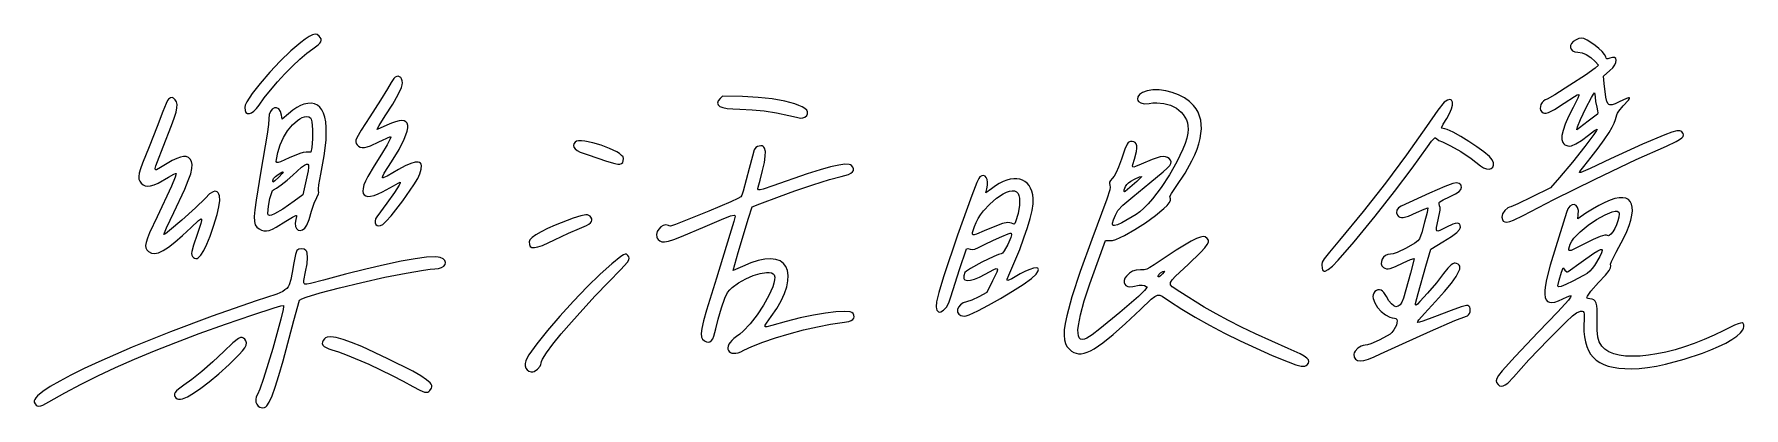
# Model space of a CAD drawing. Extents: x 23 to 779, y 172 to 337.
import ezdxf

# ---------------------------------------------------------------- set-up
doc = ezdxf.new("R2010")
doc.units = 0

msp = doc.modelspace()

# ---------------------------------------------------------------- linework, layer by layer
at = {"layer": 'Layer 1', "color": 7}
for points in [[(144.782463, 336.055344), (143.079639, 334.96207), (141.150312, 333.515156), (136.797803, 329.764842), (132.096231, 325.213275), (127.416889, 320.26933), (123.131073, 315.34188), (119.610078, 310.839799), (117.225198, 307.17196), (116.574831, 305.778655), (116.347728, 304.747237), (116.497466, 303.423253), (116.91807, 302.52842), (117.566629, 302.055824), (118.400231, 301.998551), (119.375964, 302.349687), (120.450915, 303.102317), (121.582172, 304.249527), (122.726825, 305.784403), (124.974488, 308.939602), (127.730337, 312.402657), (130.841761, 316.013114), (134.156149, 319.610518), (137.52089, 323.034413), (140.783374, 326.124345), (143.79099, 328.719858), (146.391128, 330.660497), (148.750919, 332.406042), (149.489307, 333.140389), (149.948116, 333.812011), (150.138414, 334.443077), (150.071271, 335.055758), (149.757756, 335.67222), (149.208937, 336.314635), (148.363636, 336.958357), (147.459051, 337.136496), (146.322791, 336.838882), (144.782463, 336.055344)], [(704.751216, 334.647762), (703.564505, 333.884549), (702.764405, 333.019791), (702.341645, 332.116153), (702.286956, 331.236295), (702.591067, 330.442882), (703.244705, 329.798576), (704.238602, 329.36604), (705.563486, 329.207936), (707.408663, 328.941038), (709.305682, 328.146297), (711.237923, 326.832642), (713.188768, 325.009004), (714.744516, 323.360652), (713.188768, 322.043028), (709.001618, 319.071348), (702.087196, 314.53747), (695.421317, 310.35185), (691.979795, 308.424941), (691.109327, 308.110857), (690.347566, 307.561781), (689.72161, 306.840621), (689.258559, 306.010291), (688.985511, 305.133699), (688.929566, 304.273758), (689.117823, 303.493378), (689.577381, 302.855469), (690.179525, 302.409931), (690.831587, 302.175449), (691.59986, 302.177046), (692.550633, 302.439743), (695.264841, 303.848523), (699.504535, 306.601964), (704.045731, 309.614779), (705.300686, 310.310896), (705.947462, 310.434118), (706.058935, 310.27323), (706.037746, 309.959921), (705.623224, 308.863777), (703.48651, 304.70755), (701.498303, 300.76377), (700.005507, 297.40386), (699.003719, 294.595296), (698.488537, 292.305553), (698.455557, 290.502104), (698.900377, 289.152426), (699.300586, 288.637587), (699.818593, 288.223993), (701.205804, 287.68428), (701.896505, 287.636262), (702.707106, 287.769442), (704.703261, 288.587831), (707.224778, 290.156312), (710.302168, 292.491753), (712.868953, 294.468188), (714.048663, 295.182562), (713.778938, 294.469671), (712.697512, 292.813676), (708.692511, 287.437225), (703.21957, 280.582913), (697.4646, 273.780443), (693.442939, 269.200511), (685.132387, 265.009517), (679.014236, 262.051148), (675.977815, 260.821168), (675.358164, 260.688913), (674.682268, 260.326687), (673.342568, 259.119568), (672.320368, 257.614298), (672.041347, 256.879382), (671.97732, 256.225361), (672.188713, 255.185829), (672.611782, 254.463982), (673.278123, 254.06224), (674.21933, 253.98302), (675.466999, 254.228741), (677.052725, 254.801822), (681.364725, 256.939735), (694.94176, 263.966812), (713.205635, 272.972804), (731.387655, 281.644429), (744.719124, 287.668405), (749.077798, 289.659185), (750.525832, 290.481485), (751.523538, 291.222085), (752.09882, 291.906255), (752.279583, 292.559263), (752.093735, 293.20638), (751.569178, 293.872876), (751.143324, 294.216173), (750.648264, 294.429989), (749.287811, 294.442391), (747.162383, 293.856505), (743.946542, 292.618753), (734.168216, 288.470091), (720.067926, 281.940183), (711.009472, 277.700199), (706.905253, 275.984089), (706.29465, 275.956447), (706.423009, 276.420527), (708.230483, 278.638187), (711.511643, 282.668034), (714.574522, 286.66762), (717.249456, 290.408244), (719.366781, 293.66121), (720.692425, 295.933523), (721.595893, 297.756624), (722.223533, 299.468104), (722.721694, 301.405554), (723.040516, 302.122698), (723.698666, 303.122367), (725.647982, 305.440445), (727.889578, 307.911816), (728.364185, 308.613085), (728.392369, 308.973289), (727.962411, 309.003841), (727.062591, 308.716148), (723.806484, 307.231672), (722.029029, 306.392603), (720.67502, 305.89776), (719.669579, 305.839852), (719.274171, 306.003719), (718.937826, 306.311584), (718.404882, 307.405666), (717.995869, 309.214804), (717.250117, 315.349078), (716.906159, 318.587574), (719.710739, 321.048196), (720.959323, 322.305177), (721.846255, 323.524238), (722.372527, 324.642902), (722.539131, 325.598693), (722.347061, 326.329133), (721.797307, 326.771747), (720.890862, 326.864056), (719.628718, 326.543585), (718.763863, 326.225383), (718.313741, 326.176807), (718.089838, 326.465078), (717.903637, 327.157418), (717.370549, 328.166853), (716.299975, 329.410755), (714.842014, 330.775332), (713.146766, 332.146792), (711.364329, 333.411343), (709.644803, 334.455196), (708.138287, 335.164557), (706.99488, 335.425636), (706.051642, 335.196441), (704.751216, 334.647762)], [(182.218312, 317.550409), (181.034303, 315.802838), (179.445482, 312.999581), (176.377973, 307.882546), (171.637638, 300.566826), (167.781919, 294.700277), (165.862452, 291.333541), (165.492853, 290.284831), (165.444163, 289.497748), (165.662, 288.851184), (166.091978, 288.224029), (166.707072, 287.594751), (167.418531, 287.180373), (168.260959, 286.985455), (169.268959, 287.014554), (170.477131, 287.272228), (171.92008, 287.763035), (175.648716, 289.462278), (180.85571, 291.904379), (180.928212, 291.648565), (180.666781, 290.909588), (179.245061, 288.164829), (176.796428, 284.035474), (173.526761, 278.886895), (170.715954, 274.165758), (169.74463, 272.17397), (169.058905, 270.431939), (168.655937, 268.942589), (168.532886, 267.708847), (168.68691, 266.73364), (169.11517, 266.019893), (169.814823, 265.570533), (170.78303, 265.388485), (172.016948, 265.476677), (173.513738, 265.838034), (175.270558, 266.475482), (177.284568, 267.391947), (182.072791, 270.073635), (184.15969, 271.279142), (185.123433, 271.684946), (185.049138, 271.268982), (184.565287, 270.333671), (182.493809, 267.089801), (179.158782, 262.322924), (174.809988, 256.402632), (174.214645, 255.390793), (173.954476, 254.454019), (173.993574, 253.63885), (174.296036, 252.991826), (174.825956, 252.559486), (175.547431, 252.38837), (176.424554, 252.525018), (177.421422, 253.015969), (178.933023, 254.377177), (181.052369, 256.769823), (186.20657, 263.409451), (191.068572, 270.454883), (192.82267, 273.354785), (193.822922, 275.426149), (194.389761, 277.49091), (194.45139, 279.035392), (194.293778, 279.612336), (194.011097, 280.058977), (193.603757, 280.375239), (193.072168, 280.561044), (191.637891, 280.540973), (189.711551, 279.998144), (187.296435, 278.931936), (184.39583, 277.34173), (179.266558, 274.345287), (177.899491, 273.683772), (177.495599, 273.582689), (177.27061, 273.642529), (177.218882, 273.86915), (177.334771, 274.268408), (178.04683, 275.608257), (181.234063, 280.617268), (184.561417, 286.123907), (186.863191, 290.668156), (187.630057, 292.574743), (188.141214, 294.235164), (188.396892, 295.647561), (188.397317, 296.810078), (188.14272, 297.720859), (187.633329, 298.378048), (186.869372, 298.779787), (185.851078, 298.92422), (184.578676, 298.809492), (183.052395, 298.433745), (181.272462, 297.795122), (179.239108, 296.891768), (174.939634, 295.015875), (175.099458, 295.487287), (175.819372, 296.771052), (178.477108, 300.992805), (181.797377, 306.242338), (184.169612, 310.425519), (185.593316, 313.541604), (185.949315, 314.699253), (186.067995, 315.589849), (185.972466, 316.545836), (185.706095, 317.329771), (185.299205, 317.926122), (184.782121, 318.319353), (184.185166, 318.493931), (183.538664, 318.434323), (182.872938, 318.124993), (182.218312, 317.550409)], [(515.145747, 312.131749), (513.150414, 311.404042), (511.795258, 310.451482), (511.061397, 309.390524), (510.929947, 308.337629), (511.084227, 307.850597), (511.382028, 307.409253), (512.398755, 306.721854), (513.961247, 306.39189), (516.050621, 306.535819), (517.757759, 306.762825), (519.429418, 306.833206), (522.625095, 306.531188), (525.555238, 305.683965), (528.137434, 304.345733), (529.272297, 303.509426), (530.289269, 302.570691), (531.178046, 301.536303), (531.928329, 300.413037), (532.529815, 299.207668), (532.972202, 297.92697), (533.245189, 296.577718), (533.338474, 295.166687), (533.176518, 293.321432), (532.709826, 291.186609), (531.967158, 288.809438), (530.977277, 286.237135), (528.370923, 280.696007), (525.120857, 274.94097), (521.457173, 269.349768), (517.609965, 264.300145), (515.689445, 262.09647), (513.809329, 260.169844), (511.998379, 258.567485), (510.285357, 257.33661), (504.05604, 253.684041), (502.051684, 252.761639), (500.721674, 252.440501), (500.294113, 252.505097), (500.016617, 252.719636), (499.883011, 253.083996), (499.887121, 253.598052), (500.283794, 255.074756), (501.157244, 257.148756), (502.303922, 259.126968), (504.502565, 261.480972), (508.849788, 265.233461), (516.442204, 271.407134), (522.256622, 276.18881), (524.036661, 277.798363), (525.173112, 279.023817), (525.746869, 279.967737), (525.838827, 280.732692), (525.52988, 281.421249), (524.900922, 282.135974), (524.211823, 282.641131), (523.346456, 282.927822), (522.271179, 282.98941), (520.952351, 282.81926), (517.449479, 281.757207), (512.568708, 279.688582), (510.044669, 278.571008), (509.324538, 278.35606), (508.914156, 278.407669), (508.774888, 278.753834), (508.868102, 279.422552), (509.597441, 281.839641), (510.480611, 285.30109), (510.637609, 286.651388), (510.60451, 287.750756), (510.381036, 288.60121), (509.966907, 289.204764), (509.361844, 289.563434), (508.565568, 289.679236), (507.899413, 289.644215), (507.347948, 289.495805), (506.864139, 289.157082), (506.400948, 288.55112), (505.34828, 286.229776), (503.813657, 281.91637), (502.536713, 278.33681), (501.551472, 275.933487), (500.6972, 274.356655), (499.813162, 273.256569), (498.973359, 272.346734), (498.561684, 271.688915), (498.501244, 271.074751), (498.715143, 270.295885), (498.897085, 269.42148), (498.781619, 268.327057), (497.357832, 264.101997), (490.731082, 246.349046), (485.6416, 232.130201), (481.990045, 221.01603), (479.677073, 212.577104), (478.991511, 209.22666), (478.603341, 206.383991), (478.500146, 203.995417), (478.669508, 202.007261), (479.099008, 200.365842), (479.776229, 199.017483), (480.688754, 197.908505), (481.824164, 196.985227), (482.804043, 196.412025), (483.823807, 196.018239), (484.901327, 195.814672), (486.054474, 195.812133), (487.301119, 196.021424), (488.659133, 196.453354), (490.146388, 197.118726), (491.780753, 198.028346), (495.5623, 200.623554), (500.146743, 204.325421), (505.67705, 209.220393), (512.296188, 215.394913), (517.028834, 219.866241), (518.529381, 221.075814), (519.711126, 221.675782), (520.767857, 221.721986), (521.893357, 221.270267), (525.125818, 219.096429), (530.547325, 215.559114), (536.45522, 211.987538), (542.768858, 208.423094), (549.407592, 204.907173), (556.290775, 201.48117), (563.337763, 198.186476), (570.467908, 195.064484), (577.600564, 192.156588), (580.97962, 190.929749), (583.332755, 190.336918), (584.902063, 190.342375), (585.468436, 190.5583), (585.929637, 190.910402), (586.509192, 191.643886), (586.705981, 192.354115), (586.4783, 193.076871), (585.784447, 193.847935), (584.582718, 194.703085), (582.831411, 195.678105), (577.513252, 198.130872), (563.164006, 204.557428), (556.968578, 207.531588), (551.2223, 210.453164), (545.772438, 213.402272), (540.466257, 216.459032), (529.673999, 223.215986), (526.336161, 225.449687), (525.595323, 226.316305), (525.48065, 226.765285), (525.545512, 227.254515), (526.240957, 228.443128), (527.735888, 230.060955), (533.34112, 235.299492), (538.942301, 240.688262), (540.677825, 242.582898), (541.773049, 244.058181), (542.280279, 245.199469), (542.25182, 246.092122), (541.739982, 246.821497), (540.797069, 247.472955), (539.97481, 247.643115), (538.736422, 247.406975), (537.004607, 246.722119), (534.702069, 245.54613), (528.075629, 241.551092), (518.238722, 235.082534), (516.362374, 233.87033), (515.027015, 233.19738), (513.821137, 232.907413), (512.33323, 232.844161), (510.348361, 232.702527), (508.72564, 232.242897), (507.343029, 231.413181), (506.078487, 230.16129), (505.401341, 229.157926), (505.059678, 228.199117), (505.031297, 227.322722), (505.293999, 226.566599), (505.825583, 225.968605), (506.60385, 225.566599), (507.606599, 225.398439), (508.81163, 225.501983), (511.682355, 226.052316), (512.941192, 226.14153), (514.059634, 225.972279), (514.83081, 225.6036), (515.021527, 225.362922), (515.047851, 225.094525), (513.963676, 223.734843), (511.310079, 221.173281), (503.161791, 214.024703), (494.337327, 206.809153), (490.838512, 204.163876), (488.57103, 202.686991), (487.45539, 202.23218), (486.523742, 202.098237), (485.776524, 202.288405), (485.214175, 202.805929), (484.837132, 203.654053), (484.645833, 204.83602), (484.640716, 206.355075), (484.82222, 208.214461), (485.746839, 212.967203), (487.423195, 219.1202), (489.85479, 226.699402), (493.045129, 235.730762), (496.778395, 245.943666), (498.738955, 245.81402), (499.89538, 245.93145), (501.407817, 246.383623), (505.25518, 248.12354), (509.789941, 250.69646), (514.521, 253.76507), (518.957256, 256.992058), (522.607608, 260.040111), (523.9846, 261.391626), (524.980953, 262.571917), (525.53528, 263.538817), (525.586192, 264.250164), (525.199901, 265.300558), (526.012501, 266.714093), (528.073272, 269.742907), (531.966993, 275.647288), (535.02362, 281.152594), (536.237809, 283.754673), (537.242468, 286.255878), (538.037513, 288.655841), (538.622858, 290.954195), (538.998417, 293.15057), (539.164106, 295.2446), (539.119839, 297.235914), (538.86553, 299.124146), (538.401095, 300.908927), (537.726449, 302.589889), (536.841505, 304.166663), (535.746179, 305.638882), (533.913296, 307.420771), (531.657834, 308.991852), (529.085059, 310.318916), (526.300235, 311.368758), (523.408627, 312.108169), (520.5155, 312.503943), (517.726118, 312.522872), (515.145747, 312.131749)], [(713.188768, 309.337753), (713.397789, 307.365617), (713.900496, 304.887466), (714.29332, 303.245481), (714.395928, 302.324319), (714.184014, 301.803007), (713.633268, 301.360575), (710.146064, 298.590391), (706.344006, 295.661457), (705.050195, 294.817438), (705.378278, 296.137707), (706.70173, 299.353258), (709.1595, 304.473063), (711.595937, 309.177638), (712.445016, 310.649376), (712.855394, 311.1475), (713.090542, 310.534329), (713.188768, 309.337753)], [(82.684833, 308.448754), (82.207633, 307.768982), (81.5759, 306.495139), (80.171295, 302.876636), (77.713649, 296.335152), (74.067365, 287.33503), (71.129543, 280.051226), (70.24151, 277.526897), (69.706045, 275.588207), (69.497133, 274.115595), (69.58876, 272.989505), (69.954913, 272.090378), (70.569578, 271.298655), (71.451466, 270.52599), (72.413225, 270.044531), (73.503721, 269.864697), (74.771817, 269.996906), (76.26638, 270.451576), (78.036275, 271.239123), (82.597521, 273.854526), (84.986705, 275.202908), (85.743744, 275.521027), (86.058267, 275.529337), (85.598636, 273.83708), (83.970707, 269.906948), (77.66834, 256.378819), (74.341953, 249.270425), (73.34926, 246.844762), (72.762309, 245.005388), (72.550157, 243.627753), (72.68186, 242.587306), (73.126473, 241.759497), (73.853053, 241.019776), (75.086283, 240.289837), (76.533485, 240.088609), (78.247895, 240.44623), (80.28275, 241.392838), (82.691288, 242.95857), (85.526744, 245.173564), (88.842357, 248.067957), (92.691362, 251.671888), (95.912867, 254.67631), (96.80399, 255.32366), (97.083114, 255.417369), (97.256411, 255.351576), (97.30092, 254.722912), (96.968305, 253.400524), (95.294859, 248.525996), (93.704012, 243.855899), (92.97612, 241.014154), (92.906248, 240.087529), (93.016675, 239.388333), (93.295588, 238.84001), (93.731174, 238.366009), (94.223515, 238.03292), (94.737995, 237.90457), (95.274426, 237.980626), (95.832624, 238.260754), (97.013574, 239.431896), (98.279355, 241.415328), (99.628481, 244.208384), (101.059461, 247.808397), (102.570809, 252.212702), (104.161035, 257.41863), (104.968887, 260.763569), (105.297791, 263.497011), (105.178786, 265.575983), (104.961016, 266.356612), (104.642907, 266.957509), (104.228339, 267.373301), (103.721192, 267.598616), (103.125345, 267.628084), (102.444677, 267.456331), (100.8444, 266.487678), (98.951396, 264.649684), (94.558326, 260.270628), (88.52418, 254.806866), (83.101221, 250.231605), (81.322768, 248.893792), (80.541711, 248.518058), (81.777644, 251.430125), (84.98406, 258.193859), (89.837132, 268.573574), (91.413287, 272.352651), (92.471428, 275.350413), (93.048234, 277.686262), (93.180386, 279.479602), (92.904564, 280.849837), (92.257446, 281.91637), (91.469929, 282.603987), (90.520872, 282.984211), (89.369533, 283.045323), (87.97517, 282.775604), (86.297042, 282.163332), (84.294407, 281.196787), (79.15265, 278.154), (77.298709, 277.12378), (76.877118, 277.18234), (76.81076, 277.760433), (77.113372, 278.960875), (77.798688, 280.886481), (80.372378, 287.324447), (84.058722, 296.686303), (85.230075, 300.003192), (85.997082, 302.580964), (86.39239, 304.547302), (86.448651, 306.029886), (86.198511, 307.1564), (85.674621, 308.054525), (84.926926, 308.844264), (84.239258, 309.165443), (83.521825, 309.02972), (82.684833, 308.448754)], [(142.546737, 306.146882), (141.002813, 305.556407), (139.408783, 304.691344), (137.671878, 303.494396), (135.699329, 301.908262), (132.88152, 299.519077), (132.590479, 301.352638), (132.111956, 302.992293), (131.367279, 304.043984), (130.458147, 304.537881), (129.486259, 304.504152), (128.553314, 303.972965), (127.761012, 302.97449), (127.211052, 301.538895), (127.005132, 299.696348), (126.839891, 297.145768), (126.272567, 292.904502), (123.502053, 276.524169), (121.34566, 263.739642), (120.773897, 259.508717), (120.530455, 256.420822), (120.608357, 254.252559), (121.000627, 252.780532), (121.700289, 251.781343), (122.700366, 251.031597), (123.75473, 250.489817), (124.808101, 250.187866), (125.922491, 250.143327), (127.159913, 250.373777), (128.582377, 250.896799), (130.251896, 251.729972), (134.580143, 254.397093), (137.461204, 256.248802), (138.917981, 256.949326), (139.222489, 256.886111), (139.303198, 256.556958), (138.969575, 255.129988), (138.676368, 253.477248), (138.811197, 252.123622), (139.288392, 251.112238), (140.022285, 250.486225), (140.927205, 250.288713), (141.917484, 250.56283), (142.907454, 251.351706), (143.811444, 252.69847), (144.782463, 255.191503), (145.92017, 258.823566), (147.119393, 262.440747), (148.235272, 264.901038), (148.988341, 266.456124), (149.085451, 267.133457), (149.013146, 267.808805), (148.996113, 268.777137), (149.176526, 270.449674), (150.042373, 275.275337), (151.51099, 283.317415), (152.282689, 290.204061), (152.408696, 293.207886), (152.362275, 295.9154), (152.144029, 298.324119), (151.754556, 300.431558), (151.194459, 302.235233), (150.464337, 303.73266), (149.564791, 304.921354), (148.496423, 305.798831), (147.259833, 306.362607), (145.855621, 306.610196), (144.284389, 306.539116), (142.546737, 306.146882)], [(326.508651, 308.689524), (325.66906, 307.578767), (325.365529, 306.623255), (325.605033, 305.819238), (326.39455, 305.162964), (327.741055, 304.65068), (329.651525, 304.278636), (332.132936, 304.04308), (335.192265, 303.940259), (340.635564, 303.727105), (345.992543, 303.201411), (351.37135, 302.349289), (356.880134, 301.156846), (360.180641, 300.374797), (362.06133, 300.039975), (363.099653, 300.097563), (363.873062, 300.492743), (364.744088, 301.225402), (365.163731, 301.970785), (365.15475, 302.721401), (364.739902, 303.469756), (363.941947, 304.208361), (362.783642, 304.929722), (361.287745, 305.626349), (359.477016, 306.290749), (355.002091, 307.492901), (349.540932, 308.476245), (343.275607, 309.180848), (336.38818, 309.546773), (327.506129, 309.766377), (326.508651, 308.689524)], [(646.492686, 307.033235), (643.733416, 303.516265), (638.626633, 296.264707), (629.807007, 283.729219), (620.52651, 271.257975), (610.68642, 258.721743), (600.188015, 245.991291), (595.80805, 240.770985), (593.485135, 237.842134), (592.567652, 236.306313), (592.403983, 235.265096), (592.540031, 233.497351), (592.728271, 232.89822), (593.008183, 232.497062), (593.388414, 232.299983), (593.877612, 232.313094), (595.217492, 232.994312), (597.096998, 234.589582), (599.585303, 237.147769), (606.665007, 245.348354), (615.91334, 256.647164), (624.527666, 267.557782), (632.339314, 277.861677), (639.179611, 287.340322), (640.94653, 289.796768), (642.035785, 291.049445), (642.409694, 291.296535), (642.714275, 291.329283), (643.248898, 290.867213), (644.195113, 290.150855), (645.714812, 289.45434), (649.305947, 287.807146), (653.786577, 285.214398), (658.450762, 282.115635), (662.592561, 278.950395), (663.938002, 278.038168), (665.22016, 277.548643), (666.370791, 277.447372), (667.321651, 277.69991), (668.004498, 278.271807), (668.351086, 279.128616), (668.293172, 280.235891), (667.762513, 281.559183), (666.462625, 283.045168), (664.079021, 285.036796), (660.95103, 287.31715), (657.417979, 289.669314), (653.819195, 291.87637), (650.494007, 293.721402), (647.781742, 294.987494), (646.761496, 295.335651), (646.021728, 295.457728), (645.436421, 295.545744), (645.348188, 295.725758), (645.41914, 296.058663), (646.107304, 297.369795), (647.63833, 299.852452), (648.878325, 302.076386), (649.700672, 304.061885), (650.116594, 305.73869), (650.137316, 307.036542), (649.774062, 307.885182), (649.451952, 308.119091), (649.038057, 308.21435), (647.940523, 307.953787), (646.492686, 307.033235)], [(145.462442, 300.156722), (145.78715, 299.570986), (146.04746, 298.420603), (146.354417, 294.947414), (146.342387, 290.78019), (145.970441, 286.961968), (145.618546, 284.903512), (143.52834, 284.914096), (142.259292, 284.798299), (140.718138, 284.390552), (135.937454, 282.408495), (132.24032, 280.735379), (131.188261, 280.379551), (130.569726, 280.392042), (130.311603, 280.808724), (130.340779, 281.665471), (130.968585, 284.842658), (131.959795, 288.22574), (133.454632, 291.473729), (135.3185, 294.444339), (137.416803, 296.995286), (139.614946, 298.984284), (140.709395, 299.723587), (141.77833, 300.269046), (142.804927, 300.602875), (143.772361, 300.707288), (144.663807, 300.564499), (145.462442, 300.156722)], [(262.331399, 289.356444), (261.81941, 288.596941), (261.66498, 287.847949), (261.865753, 287.111794), (262.419373, 286.3908), (263.323482, 285.687293), (264.575724, 285.003599), (268.115183, 283.704952), (276.261694, 281.014142), (279.914345, 279.869325), (281.219431, 279.641763), (282.218118, 279.650217), (282.941226, 279.899276), (283.419573, 280.39353), (283.683981, 281.137566), (283.765267, 282.135974), (283.550803, 282.813771), (282.942275, 283.543587), (281.991977, 284.307804), (280.752205, 285.088803), (277.613418, 286.630671), (273.944277, 288.028238), (270.163143, 289.140551), (266.688378, 289.826658), (265.196621, 289.965837), (263.938342, 289.945607), (262.965837, 289.748349), (262.331399, 289.356444)], [(342.96836, 287.43028), (342.195777, 287.047958), (341.577976, 285.957214), (340.741894, 283.158918), (339.314468, 277.653938), (336.684183, 267.695365), (336.094204, 265.976526), (335.615598, 265.176204), (334.330014, 264.459515), (331.242372, 263.034405), (321.513324, 258.88442), (306.718173, 252.913113), (304.488524, 252.271623), (303.983414, 252.291337), (303.624867, 252.44447), (303.056639, 252.677012), (302.475415, 252.760223), (301.317497, 252.536661), (300.238148, 251.889807), (299.324402, 250.935686), (298.66329, 249.79032), (298.341848, 248.569735), (298.447107, 247.389953), (298.686948, 246.851621), (299.066102, 246.366999), (299.842622, 245.693738), (300.72016, 245.301887), (301.907879, 245.249115), (303.614946, 245.593093), (306.050525, 246.391493), (309.423783, 247.701985), (319.819993, 252.089929), (327.040008, 255.159133), (331.018799, 256.730384), (332.70812, 257.136312), (332.991653, 257.006227), (333.059726, 256.709548), (332.459371, 254.241815), (330.775052, 248.459189), (324.855007, 229.290812), (320.451974, 215.035493), (319.140247, 210.372269), (318.356518, 207.0116), (318.051891, 204.698184), (318.17747, 203.176718), (318.684358, 202.1919), (319.52366, 201.48843), (320.404308, 201.046623), (321.213022, 200.922098), (321.950299, 201.115384), (322.616635, 201.627005), (323.212526, 202.457491), (323.738467, 203.607368), (324.582487, 206.867402), (325.583313, 211.103748), (327.058653, 216.062654), (328.587075, 220.435673), (329.747147, 222.914361), (330.707384, 224.023764), (331.861145, 225.105594), (334.620931, 227.138512), (337.769903, 228.917057), (341.051456, 230.345175), (344.208985, 231.326809), (346.985887, 231.765903), (348.151414, 231.75198), (349.125557, 231.566401), (349.876242, 231.197159), (350.371392, 230.632248), (350.614963, 229.726514), (350.568873, 228.519454), (350.258544, 227.05279), (349.709397, 225.368245), (347.996331, 221.512397), (345.633041, 217.285689), (342.822896, 213.021898), (339.769262, 209.054801), (336.675506, 205.718177), (335.177135, 204.390597), (333.744996, 203.345803), (332.579213, 202.51511), (331.634156, 201.670744), (330.901481, 200.828611), (330.372845, 200.004616), (330.039901, 199.214665), (329.894306, 198.474664), (329.927715, 197.80052), (330.131785, 197.208139), (330.498169, 196.713425), (331.018525, 196.332286), (331.684508, 196.080627), (332.487772, 195.974355), (333.419974, 196.029375), (334.47277, 196.261593), (335.637814, 196.686915), (336.906763, 197.321248), (340.526129, 199.068224), (345.29268, 200.930201), (350.891613, 202.818533), (357.008126, 204.644575), (363.327417, 206.319679), (369.534684, 207.755202), (375.315125, 208.862498), (380.353937, 209.55292), (383.328388, 210.068485), (384.373548, 210.449283), (385.125361, 210.913207), (385.584852, 211.461096), (385.753043, 212.093785), (385.630958, 212.812112), (385.219619, 213.616915), (384.745776, 214.004643), (383.923725, 214.280196), (381.331448, 214.508932), (377.635673, 214.331428), (373.029288, 213.775995), (367.70518, 212.870941), (361.856237, 211.644573), (355.675346, 210.1252), (349.355393, 208.34113), (347.092919, 207.73664), (346.51571, 207.725075), (346.303098, 207.964099), (346.451517, 208.496314), (346.957403, 209.364322), (349.02731, 212.278125), (351.466282, 215.861215), (353.417667, 219.25105), (354.893695, 222.426208), (355.906592, 225.365268), (356.468588, 228.04681), (356.591909, 230.449411), (356.288784, 232.551652), (355.57144, 234.33211), (354.452106, 235.769365), (352.943009, 236.841995), (351.056378, 237.52858), (348.80444, 237.807697), (346.199424, 237.657927), (343.253556, 237.057847), (339.979066, 235.986037), (336.38818, 234.421076), (332.268623, 232.600745), (334.490128, 240.561055), (339.078989, 255.794091), (340.613571, 260.757668), (344.05315, 262.085875), (352.64416, 265.406391), (359.471642, 267.882185), (367.413844, 270.53434), (374.787525, 272.819883), (379.909438, 274.195838), (383.151861, 275.134984), (384.247819, 275.672165), (384.995054, 276.255948), (385.394652, 276.88748), (385.447698, 277.567907), (385.155277, 278.298379), (384.518474, 279.080041), (384.088603, 279.37051), (383.47303, 279.559572), (381.645185, 279.623221), (378.955751, 279.250495), (375.325538, 278.420898), (370.675357, 277.113936), (364.92602, 275.309113), (349.813122, 270.123906), (345.424269, 268.580064), (344.181194, 268.25779), (343.459823, 268.284393), (343.175758, 268.696708), (343.244601, 269.531571), (344.103421, 272.616278), (345.239582, 276.853849), (346.01524, 280.350907), (346.428067, 283.136878), (346.475738, 285.241187), (346.155928, 286.693256), (345.857492, 287.183897), (345.466312, 287.522512), (344.9821, 287.71278), (344.404565, 287.758379), (342.96836, 287.43028)], [(144.345901, 276.65646), (142.917153, 269.996906), (142.012279, 266.07314), (138.26843, 263.305602), (133.158588, 259.727324), (129.494858, 257.614753), (128.21164, 257.110975), (127.297579, 256.977066), (126.755214, 257.214173), (126.587091, 257.823442), (126.885697, 261.08265), (127.515446, 264.464145), (128.285589, 267.142676), (128.6637, 267.960439), (129.005379, 268.292992), (130.367775, 268.964371), (132.532601, 270.479109), (135.098767, 272.534588), (137.665181, 274.828192), (141.513334, 278.301753), (142.801837, 279.259451), (143.715202, 279.711071), (144.289858, 279.666598), (144.562239, 279.136017), (144.568776, 278.129309), (144.345901, 276.65646)], [(131.458064, 273.931255), (129.706193, 272.270997), (128.86515, 271.690237), (128.725732, 271.962841), (128.736042, 272.326725), (129.145939, 273.236064), (129.975034, 274.233707), (131.103522, 275.135108), (132.751006, 276.104143), (133.184183, 276.273642), (133.357439, 276.231805), (132.925548, 275.510155), (131.458064, 273.931255)], [(441.237132, 274.007985), (440.771373, 273.265034), (439.998351, 271.557), (437.710116, 265.763124), (431.422094, 248.286217), (425.246686, 229.856317), (423.099218, 222.871196), (422.05751, 218.752471), (421.924795, 216.483165), (422.053987, 215.652117), (422.294064, 215.016972), (422.630414, 214.572854), (423.048425, 214.314887), (423.533486, 214.238195), (424.070987, 214.337903), (425.244857, 215.047017), (426.453143, 216.403222), (427.578954, 218.367513), (428.505398, 220.900885), (432.296872, 233.072695), (435.397785, 242.138962), (435.960024, 242.318879), (437.046137, 242.078108), (437.934268, 241.885252), (438.985861, 242.069178), (440.639215, 242.773507), (443.332629, 244.141856), (447.232376, 246.060413), (450.958242, 247.713065), (453.813464, 248.8091), (454.696846, 249.057539), (455.101281, 249.057808), (455.214592, 248.415698), (454.959026, 247.266085), (453.697337, 244.17559), (452.028356, 241.248806), (451.263675, 240.303831), (450.664224, 239.948215), (449.493573, 239.641102), (447.495718, 238.821339), (442.197237, 236.253313), (437.126463, 233.463038), (435.413241, 232.365463), (434.641077, 231.669413), (434.151527, 230.205628), (434.175494, 229.133385), (434.37185, 228.744673), (434.686749, 228.454543), (435.659061, 228.170964), (437.066198, 228.284507), (438.881929, 228.797034), (441.080025, 229.710403), (443.634254, 231.026476), (447.387694, 233.044252), (448.434141, 233.449953), (448.978169, 233.407062), (449.058102, 232.880728), (448.712263, 231.8361), (446.896562, 228.052563), (444.301003, 222.850862), (440.747653, 220.967031), (437.717516, 219.546881), (435.421597, 218.781575), (433.858609, 218.285466), (432.656994, 217.459859), (431.838797, 216.426698), (431.426063, 215.307931), (431.440838, 214.225502), (431.905165, 213.301358), (432.841091, 212.657445), (434.270661, 212.415708), (435.181154, 212.582106), (436.535383, 213.05633), (440.318491, 214.778434), (445.10687, 217.282382), (450.387404, 220.268531), (455.646978, 223.437244), (460.372477, 226.488878), (464.050785, 229.123794), (466.168788, 231.042351), (466.960201, 232.237145), (467.185448, 233.092828), (467.09975, 233.393416), (466.889301, 233.609122), (466.116533, 233.785746), (464.911915, 233.622423), (463.320221, 233.118873), (461.386223, 232.274817), (459.154692, 231.089976), (455.388932, 228.96091), (453.630861, 228.194115), (453.345804, 228.303276), (453.371983, 228.731053), (454.103803, 230.513185), (458.888704, 241.943295), (460.777155, 246.990159), (462.317782, 251.554479), (463.501719, 255.608443), (464.320097, 259.12424), (464.764048, 262.074056), (464.824706, 264.43008), (464.617971, 266.148421), (464.240277, 267.684435), (463.701183, 269.03588), (463.010245, 270.200511), (462.177022, 271.176084), (461.211071, 271.960355), (460.121949, 272.55108), (458.919213, 272.946015), (457.612423, 273.142915), (456.211134, 273.139537), (454.724905, 272.933637), (453.163293, 272.522971), (451.535856, 271.905294), (449.85215, 271.078363), (448.121735, 270.039934), (446.354167, 268.787762), (443.964982, 266.967431), (444.335399, 268.6687), (444.588385, 270.278718), (444.622967, 271.68106), (444.456879, 272.844905), (444.107857, 273.739433), (443.593636, 274.333825), (442.931951, 274.597261), (442.140538, 274.49892), (441.237132, 274.007985)], [(510.650482, 272.044779), (506.591778, 268.430575), (505.510461, 267.587175), (505.188145, 267.457473), (505.009572, 267.52537), (505.078198, 268.262771), (505.705425, 269.81699), (506.217642, 270.715042), (506.92383, 271.451121), (507.98919, 272.159914), (509.578921, 272.976111), (511.807619, 273.992192), (512.692401, 274.207083), (512.648032, 273.999355), (512.288333, 273.573655), (510.650482, 272.044779)], [(458.157214, 266.737244), (458.548255, 265.84163), (458.776297, 264.636951), (458.84652, 263.179512), (458.764102, 261.52562), (458.162051, 257.853704), (457.01157, 254.071656), (456.726689, 253.411562), (456.437094, 253.130732), (455.996191, 253.182781), (455.257385, 253.521323), (454.563635, 253.744017), (453.688532, 253.795745), (451.285002, 253.355297), (447.828266, 252.137967), (443.099796, 250.081744), (439.788168, 248.625504), (438.818807, 248.327295), (438.242383, 248.345749), (438.010371, 248.703406), (438.074249, 249.422808), (438.895572, 252.037012), (439.610754, 253.795259), (440.526489, 255.544887), (441.613763, 257.263756), (442.843564, 258.92973), (445.614688, 262.014437), (448.607753, 264.621903), (451.590647, 266.575021), (453.005746, 267.250855), (454.331262, 267.696688), (455.53818, 267.890381), (456.597487, 267.809797), (457.48017, 267.432797), (458.157214, 266.737244)], [(650.352951, 271.15578), (646.762477, 269.747123), (640.020324, 266.845723), (627.49298, 261.13073), (626.32249, 260.300477), (625.63197, 259.284933), (625.461851, 258.183565), (625.852566, 257.095839), (626.318025, 256.533967), (626.877494, 256.163308), (627.567436, 255.988792), (628.424312, 256.015348), (630.784724, 256.691399), (634.25043, 258.2309), (637.683395, 259.792271), (639.235174, 260.315814), (638.919204, 258.300477), (637.850413, 254.033622), (636.555899, 249.481513), (635.562762, 246.610415), (634.851462, 245.772054), (633.526093, 244.742914), (629.75285, 242.491188), (625.682447, 240.613021), (623.985628, 240.050829), (622.754299, 239.866194), (621.577437, 239.713372), (620.54069, 239.219082), (619.687932, 238.469491), (619.063035, 237.550762), (618.709874, 236.549062), (618.672321, 235.550556), (618.994249, 234.641409), (619.719532, 233.907785), (620.326652, 233.587795), (620.98676, 233.412105), (621.740941, 233.390329), (622.630275, 233.532077), (624.978739, 234.344595), (628.360813, 235.926553), (631.653548, 237.467088), (633.152411, 237.979717), (632.792082, 236.012253), (631.625105, 231.443525), (628.450771, 220.40876), (627.766116, 218.670724), (626.983451, 217.458205), (626.116637, 216.769871), (625.179533, 216.604388), (624.185998, 216.960422), (623.149892, 217.836642), (622.085074, 219.231712), (621.005405, 221.144301), (619.839834, 222.92941), (619.211749, 223.514944), (618.562643, 223.891996), (617.899397, 224.057711), (617.228896, 224.009239), (616.558023, 223.743726), (615.893662, 223.258319), (615.397122, 222.642586), (615.113333, 221.911023), (615.026407, 221.085094), (615.120459, 220.186263), (615.787947, 218.255747), (616.988704, 216.291187), (618.595638, 214.464294), (620.481655, 212.946776), (622.519662, 211.910344), (623.555946, 211.626195), (624.582567, 211.526709), (625.177765, 211.372367), (625.54259, 210.941361), (625.686033, 210.281717), (625.617087, 209.441464), (625.344742, 208.468631), (624.877991, 207.411245), (624.225825, 206.317333), (623.397235, 205.234925), (622.560797, 204.514619), (621.225629, 203.646104), (617.686542, 201.765581), (614.034842, 200.195611), (612.558908, 199.71529), (611.525396, 199.538453), (610.695055, 199.439917), (609.847568, 199.165391), (608.258788, 198.214877), (607.074325, 196.939918), (606.732232, 196.259836), (606.609444, 195.593521), (606.769124, 194.27073), (607.262303, 193.330675), (608.110188, 192.773604), (609.333988, 192.599764), (610.95491, 192.809405), (612.994163, 193.402774), (615.472954, 194.380118), (618.412492, 195.741687), (628.035086, 200.228932), (640.388425, 205.751524), (651.221238, 210.437702), (656.282257, 212.415708), (656.826621, 212.564892), (657.289532, 212.96724), (657.654032, 213.554939), (657.903158, 214.260182), (658.019952, 215.015158), (657.987453, 215.752058), (657.7887, 216.403072), (657.406734, 216.90039), (657.012619, 217.089102), (656.388503, 217.116273), (654.049176, 216.559739), (649.58657, 214.978277), (642.198503, 212.119375), (637.078698, 210.168985), (635.641656, 209.732082), (634.889067, 209.674628), (634.754415, 209.79302), (634.772842, 210.012064), (635.24489, 210.759832), (637.761447, 213.548123), (642.721995, 218.89686), (646.685087, 223.372131), (649.694564, 227.042306), (651.794267, 229.975751), (653.028041, 232.240835), (653.333904, 233.144106), (653.439726, 233.905925), (653.350986, 234.534837), (653.073164, 235.039389), (652.611742, 235.428126), (651.972199, 235.709595), (651.398928, 235.823438), (650.831888, 235.781446), (650.247051, 235.564953), (649.620387, 235.155294), (648.145461, 233.681815), (646.214873, 231.211684), (643.026772, 227.166086), (639.150838, 222.591901), (635.773477, 218.849664), (634.642514, 217.715693), (634.081097, 217.29991), (633.792908, 217.406157), (633.795678, 218.008993), (634.972742, 222.409008), (638.388508, 234.484576), (640.536922, 242.117796), (645.889436, 245.313958), (649.704351, 247.677263), (652.094238, 249.397135), (653.329717, 250.699297), (653.599121, 251.264275), (653.681406, 251.809471), (653.595545, 252.552732), (653.331371, 253.081867), (652.878991, 253.396814), (652.228514, 253.49751), (651.370051, 253.383895), (650.29371, 253.055905), (647.44783, 251.756554), (644.560651, 250.307508), (643.732434, 250.04015), (643.251544, 250.133668), (643.07079, 250.630139), (643.142982, 251.571636), (643.857439, 254.958009), (644.660779, 259.240615), (644.68455, 260.413669), (644.489792, 261.270959), (644.22955, 262.246526), (644.317849, 262.628177), (644.616461, 262.997363), (646.038719, 263.873215), (648.884516, 265.223829), (651.511742, 266.513588), (653.112552, 267.534961), (653.909691, 268.469022), (654.125905, 269.496844), (654.058199, 270.044965), (653.860082, 270.502425), (653.10263, 271.131967), (651.913578, 271.358682), (650.352951, 271.15578)], [(719.845676, 263.736873), (717.495022, 262.736873), (714.819922, 261.372493), (711.986073, 259.733773), (709.159169, 257.910755), (705.513215, 255.428966), (705.764569, 257.296922), (705.804634, 259.08526), (705.451576, 260.432107), (704.802164, 261.319881), (703.953168, 261.731003), (703.001356, 261.647892), (702.043499, 261.052967), (701.176364, 259.92865), (700.496722, 258.257359), (695.78979, 243.059711), (693.356789, 234.963254), (691.746838, 228.620673), (691.258809, 226.070866), (690.986508, 223.916066), (690.933255, 222.141786), (691.102372, 220.733536), (691.49718, 219.676831), (692.121001, 218.957182), (692.977156, 218.560102), (694.068967, 218.471103), (695.399756, 218.675699), (696.972843, 219.159402), (700.8592, 220.906176), (702.026135, 221.422661), (702.555343, 221.420046), (702.37092, 220.805625), (701.396965, 219.486689), (696.77685, 214.364444), (688.087779, 205.311654), (677.792606, 194.592198), (672.042143, 188.219262), (670.520036, 186.238812), (669.712738, 184.836279), (669.479791, 183.842093), (669.68074, 183.086682), (670.275953, 182.206071), (670.947968, 181.655578), (671.705125, 181.437901), (672.555765, 181.555739), (673.508227, 182.011788), (674.570854, 182.808746), (677.05996, 185.436179), (683.867721, 193.086184), (692.537073, 202.160471), (700.427062, 209.966744), (703.254498, 212.553033), (704.896737, 213.812706), (706.774987, 214.607241), (707.407232, 214.675769), (707.86172, 214.503599), (708.158575, 214.074576), (708.317919, 213.372548), (708.304566, 211.084855), (708.190831, 208.249188), (708.24549, 205.630694), (708.472974, 203.224729), (708.877719, 201.02665), (709.464158, 199.031814), (710.236725, 197.235579), (711.199853, 195.6333), (712.357978, 194.220335), (713.715531, 192.992041), (715.276948, 191.943774), (717.046662, 191.070892), (719.029107, 190.368751), (721.228717, 189.832708), (723.649925, 189.45812), (726.297166, 189.240344), (729.174873, 189.174737), (732.613809, 189.319883), (736.330293, 189.719386), (740.255415, 190.347618), (744.320265, 191.178953), (752.593507, 193.348431), (760.598734, 196.022807), (764.328567, 197.485266), (767.784664, 198.997071), (770.898116, 200.532596), (773.600012, 202.066213), (775.821442, 203.572298), (777.493496, 205.025223), (778.547262, 206.399362), (778.820753, 207.048879), (778.913831, 207.669089), (778.859649, 208.523217), (778.649538, 209.102633), (778.212154, 209.394563), (777.476153, 209.386233), (776.370191, 209.064868), (774.822923, 208.417693), (770.119092, 206.09482), (765.756102, 203.966554), (761.388174, 202.047108), (757.044663, 200.340231), (752.754923, 198.849669), (748.548311, 197.579172), (744.45418, 196.532486), (740.501884, 195.713359), (736.72078, 195.12554), (733.140222, 194.772775), (729.789563, 194.658814), (726.69816, 194.787404), (723.895367, 195.162292), (721.410539, 195.787226), (719.27303, 196.665955), (717.512195, 197.802226), (716.157389, 199.199787), (715.053251, 201.003664), (714.422386, 203.135459), (714.161607, 206.193956), (714.167725, 210.777939), (714.136141, 215.44386), (713.978342, 217.027782), (713.694783, 218.198831), (713.262149, 219.02187), (712.657122, 219.561764), (711.856386, 219.883377), (710.836625, 220.051573), (710.130225, 220.161567), (709.695404, 220.367957), (709.567356, 220.735391), (709.78127, 221.328517), (711.375754, 223.450431), (714.760391, 227.250877), (717.732857, 230.565936), (719.381003, 232.584209), (720.046387, 233.779958), (720.070572, 234.627451), (720.057632, 235.446997), (720.4056, 236.57412), (722.552361, 240.644068), (725.914353, 247.002344), (727.19299, 249.859826), (728.204598, 252.49255), (728.950082, 254.892777), (729.430351, 257.052767), (729.64631, 258.96478), (729.598867, 260.621077), (729.288929, 262.013917), (728.717403, 263.135561), (727.885195, 263.978269), (726.793213, 264.534301), (725.442363, 264.795917), (723.833552, 264.755378), (721.967688, 264.404943), (719.845676, 263.736873)], [(261.561462, 255.77557), (253.523431, 252.687184), (250.186357, 251.200646), (247.360631, 249.783096), (245.088793, 248.457447), (243.413383, 247.246613), (242.376942, 246.173507), (242.022008, 245.261042), (242.154387, 244.080376), (242.576516, 243.265052), (243.32588, 242.818264), (244.439965, 242.743204), (245.956259, 243.043066), (247.912245, 243.721045), (253.293243, 246.224124), (259.479525, 249.18613), (264.381917, 251.235326), (267.382412, 252.457451), (268.419293, 253.043492), (269.161278, 253.626495), (269.618877, 254.21669), (269.802602, 254.824311), (269.722964, 255.45959), (269.390473, 256.132757), (268.976695, 256.637005), (268.471915, 256.987774), (267.840942, 257.183389), (267.048583, 257.222178), (264.838943, 256.822575), (261.561462, 255.77557)], [(723.846171, 257.699088), (723.692191, 256.177075), (723.272646, 254.503257), (722.65113, 252.798184), (721.891234, 251.182409), (721.056552, 249.776481), (720.210677, 248.700951), (719.417202, 248.07637), (719.059987, 247.970857), (718.739719, 248.023288), (718.168096, 248.195598), (717.47617, 248.214119), (715.499239, 247.704466), (712.344583, 246.323673), (707.547859, 243.901085), (703.750018, 241.981866), (702.617468, 241.515001), (701.916209, 241.382255), (701.586525, 241.587844), (701.568696, 242.135986), (702.22974, 244.276793), (702.841811, 245.527027), (703.801989, 246.877329), (705.056791, 248.294502), (706.552737, 249.745351), (710.054137, 252.615297), (713.878338, 255.221599), (717.597491, 257.298695), (720.783747, 258.581018), (722.043336, 258.841151), (723.009257, 258.803004), (723.628029, 258.433382), (723.846171, 257.699088)], [(139.451116, 241.514546), (138.824716, 239.631708), (138.083222, 236.024449), (137.379328, 231.741439), (136.784946, 228.589088), (136.04893, 226.312961), (135.549325, 225.423971), (134.920132, 224.658625), (134.129957, 223.985118), (133.147405, 223.371646), (130.479603, 222.19759), (121.45418, 219.170512), (101.967436, 212.419026), (83.526207, 205.529687), (66.639735, 198.735227), (51.817258, 192.268374), (45.339155, 189.230528), (39.568016, 186.361858), (34.567495, 183.691455), (30.401248, 181.248409), (27.13293, 179.061813), (24.826195, 177.160757), (24.053314, 176.326398), (23.544699, 175.574333), (23.308307, 174.908198), (23.352096, 174.331631), (23.695857, 173.570815), (24.128729, 173.030916), (24.672851, 172.712337), (25.350359, 172.615479), (26.183392, 172.740748), (27.194089, 173.088546), (29.837025, 174.453339), (36.857156, 178.434135), (44.043974, 182.266971), (51.497443, 185.997364), (59.317524, 189.67083), (67.604181, 193.332886), (76.457376, 197.029049), (85.977073, 200.804834), (96.263233, 204.705759), (107.82026, 208.864673), (119.879581, 213.007712), (129.432143, 216.123839), (132.328061, 216.98086), (133.468894, 217.202014), (133.497323, 216.64803), (133.289655, 215.366196), (132.283521, 211.024456), (128.730544, 198.067041), (124.689906, 184.817427), (123.074198, 180.110439), (122.041555, 177.763272), (121.451622, 176.664183), (121.219404, 175.530399), (121.30574, 174.434131), (121.671469, 173.447593), (122.277431, 172.642997), (123.084466, 172.092556), (124.053414, 171.868482), (125.145113, 172.042988), (125.632382, 172.31072), (126.138266, 172.789954), (127.227009, 174.44536), (128.453605, 177.134066), (129.860313, 180.980932), (131.489395, 186.11082), (133.383112, 192.648588), (138.133493, 210.44721), (140.575594, 219.464199), (141.555144, 220.046317), (143.491004, 220.801909), (149.727478, 222.71704), (158.276677, 224.976646), (168.13026, 227.34778), (178.279886, 229.597495), (187.717215, 231.492845), (195.433907, 232.800882), (198.331908, 233.161863), (200.421623, 233.288661), (202.061799, 233.447793), (203.38305, 233.87959), (204.353192, 234.515654), (204.940039, 235.287585), (205.111408, 236.126985), (204.835115, 236.965455), (204.078976, 237.734596), (202.810807, 238.366009), (201.845859, 238.573733), (200.50447, 238.656228), (196.75599, 238.457827), (191.692616, 237.795393), (185.441594, 236.693513), (178.130174, 235.176776), (169.885602, 233.269768), (160.835127, 230.997078), (151.105997, 228.383292), (145.425317, 226.807452), (143.823567, 226.496805), (142.883419, 226.579497), (142.622979, 226.785961), (142.48178, 227.111898), (142.495557, 228.150376), (143.276986, 231.971038), (143.91922, 235.628112), (144.156394, 238.361709), (143.990244, 240.287171), (143.756465, 240.982895), (143.422507, 241.519838), (142.605524, 241.992656), (141.436811, 242.149215), (140.268099, 241.989762), (139.451116, 241.514546)], [(715.252516, 238.868716), (712.929932, 234.841143), (711.932955, 233.450031), (710.872013, 232.314003), (709.616975, 231.313037), (708.037709, 230.327109), (703.385968, 227.920272), (700.241895, 226.416365), (698.198157, 225.596572), (697.092035, 225.4088), (696.83973, 225.535645), (696.76081, 225.800962), (697.258226, 228.292011), (698.366828, 231.846684), (699.054744, 233.738452), (699.877597, 232.735682), (700.658117, 232.055704), (700.995295, 232.022052), (701.33545, 232.177412), (707.045151, 236.32872), (712.603006, 240.246491), (714.399158, 241.351895), (715.596804, 241.905798), (716.238454, 241.921317), (716.364065, 241.73128), (716.366617, 241.411566), (716.023801, 240.38966), (715.252516, 238.868716)], [(282.529665, 238.728487), (278.556682, 235.623125), (273.495644, 231.029577), (267.733377, 225.361181), (261.656712, 219.031275), (255.652476, 212.453199), (250.107499, 206.040291), (245.408608, 200.20589), (241.942633, 195.363334), (241.136368, 193.949184), (240.603264, 192.63602), (240.341151, 191.439253), (240.347859, 190.37429), (240.621216, 189.456544), (241.159054, 188.701423), (241.9592, 188.124338), (243.019486, 187.740697), (243.642387, 187.734331), (244.33806, 187.956167), (245.755604, 188.910816), (246.887896, 190.257378), (247.227001, 190.969106), (247.350709, 191.648588), (247.510329, 192.358113), (247.977662, 193.367572), (249.766311, 196.203385), (252.578337, 199.990208), (256.275425, 204.562223), (260.719256, 209.75361), (265.771515, 215.398551), (271.293884, 221.331225), (277.148047, 227.385814), (282.632191, 233.03433), (285.483073, 236.331365), (286.112346, 237.362247), (286.312871, 238.122262), (286.16117, 238.717077), (285.733765, 239.252362), (285.138619, 239.760981), (284.576214, 239.870494), (283.79156, 239.539972), (282.529665, 238.728487)], [(522.014322, 231.066164), (521.123586, 230.217762), (520.500245, 229.809394), (520.133881, 229.837589), (520.014074, 230.298873), (520.348978, 230.857598), (521.145497, 231.544067), (522.09134, 232.129829), (522.874216, 232.386433), (522.93445, 232.286553), (522.792526, 232.00411), (522.014322, 231.066164)], [(107.066157, 196.72329), (102.216433, 192.166468), (97.367205, 187.911023), (92.97736, 184.345643), (89.505783, 181.859017), (87.052024, 180.114258), (86.232964, 179.352941), (85.677267, 178.652271), (85.378547, 178.002203), (85.330415, 177.392691), (85.526486, 176.813688), (85.960371, 176.255149), (86.469857, 175.904363), (87.117746, 175.730143), (87.901796, 175.731083), (88.819769, 175.905776), (91.048519, 176.770792), (93.786075, 178.313936), (97.014514, 180.523953), (100.715917, 183.389589), (104.872361, 186.899587), (109.465925, 191.042693), (113.946018, 195.41253), (115.420112, 197.079247), (116.424127, 198.466231), (116.988479, 199.622779), (117.143586, 200.598191), (116.919863, 201.441766), (116.347728, 202.202804), (115.755745, 202.712023), (115.160908, 202.974064), (114.483472, 202.941921), (113.64369, 202.56859), (111.158098, 200.610345), (107.066157, 196.72329)], [(151.632517, 202.443575), (151.00468, 201.680392), (150.678778, 200.951781), (150.651648, 200.262548), (150.920128, 199.617498), (151.481054, 199.021436), (152.331264, 198.479171), (153.467597, 197.995506), (154.886888, 197.575248), (157.807466, 196.67642), (161.67307, 195.228479), (171.235141, 191.139928), (181.564668, 186.218932), (186.389592, 183.730436), (190.653218, 181.37483), (193.759423, 179.685385), (195.84566, 178.858646), (196.604269, 178.744142), (197.22546, 178.815734), (197.748425, 179.063564), (198.212354, 179.47777), (198.927442, 180.568033), (199.049779, 181.116883), (198.996926, 181.682201), (198.755092, 182.274479), (198.310488, 182.904208), (196.757809, 184.317986), (194.228572, 186.007467), (190.612456, 188.056585), (179.678315, 193.569461), (168.099212, 198.934956), (163.57676, 200.79143), (159.832275, 202.118138), (156.815683, 202.930893), (154.476909, 203.245509), (152.765878, 203.077799), (152.130119, 202.818013), (151.632517, 202.443575)]]:
    msp.add_lwpolyline(points, dxfattribs=at)

doc.saveas('drawing.dxf')
